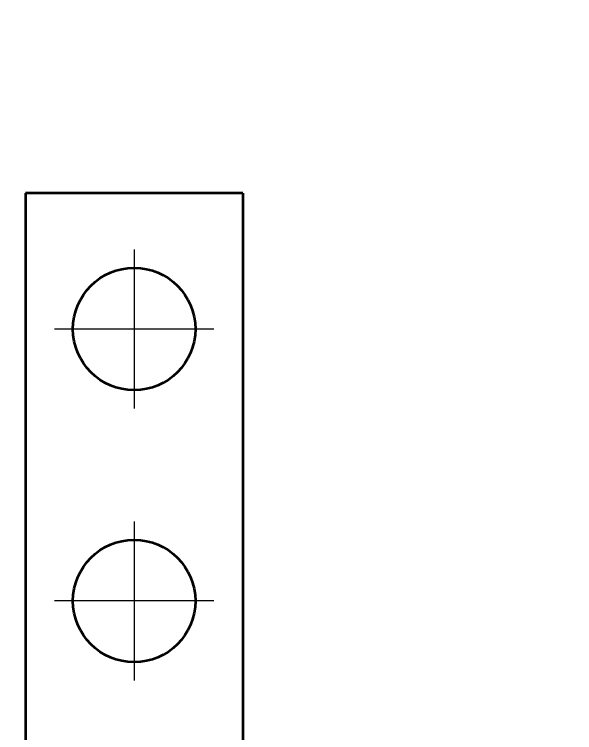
# Model space of a CAD drawing. Header units: millimetres. Extents: x 9439 to 18429, y 1498 to 3280.
# Drawn here: x 9848.5 to 9889.7, y 2864.7 to 2917.5 of the extents above; entities that cross this region are included whole.
import ezdxf

# ---------------------------------------------------------------- set-up
doc = ezdxf.new("R2010")
doc.units = ezdxf.units.MM
doc.linetypes.add('CENTER-HOKUTO', pattern=[23, 20, -1, 1, -1])
doc.layers.add('AM_7', color=2, linetype='CENTER-HOKUTO', lineweight=30)
doc.layers.add('word_dim', color=253, linetype='Continuous')
doc.styles.get("Standard").update_dxf_attribs({"font": 'romans.shx', "bigfont": 'bigfont.shx'})
doc.dimstyles.new('RS1-6', dxfattribs={"dimscale": 6, "dimtxt": 3.5, "dimasz": 3, "dimexe": 1, "dimexo": 0, "dimgap": 1, "dimtad": 3, "dimdsep": 46, "dimtxsty": 'Standard', "dimblk1": 'OPEN', "dimblk2": 'OPEN', "dimsah": 1, "dimcen": 0, "dimclrd": 256, "dimclre": 256, "dimclrt": 3, "dimadec": 0, "dimazin": 0, "dimtfac": 1, "dimtmove": 0, "dimatfit": 3, "dimldrblk": 'OPEN', "dimfxl": 0, "dimtolj": 1, "dimtzin": 0, "dimarcsym": 0})

# ---------------------------------------------------------------- blocks, each defined once
blk = doc.blocks.new('_Open')
at = {"color": 0, "lineweight": -2}
for p, q in [((-1, 0.1667), (0, 0)), ((-1, -0.1667), (0, 0)), ((0, 0), (-1, 0))]:
    blk.add_line(p, q, dxfattribs=at)
blk = doc.blocks.new('*D268')
at = {"layer": 'DEFPOINTS', "color": 0, "linetype": 'Continuous', "ltscale": 2}
for p in [(10571.049, 3021.932), (10571.049, 2849.659), (9753.733, 2829.082)]:
    blk.add_point(p, dxfattribs=at)
at = {"layer": 'word_dim', "linetype": 'Continuous', "lineweight": -2, "ltscale": 2}
for p, q in [((9753.733, 2829.082), (9753.733, 3027.932)), ((10571.049, 2849.659), (10571.049, 3027.932)), ((9771.733, 3021.932), (10553.049, 3021.932))]:
    blk.add_line(p, q, dxfattribs=at)
at = {"layer": 'word_dim', "linetype": 'Continuous', "lineweight": -2, "ltscale": 2, "xscale": 18, "yscale": 18, "zscale": 18, "rotation": 180}
blk.add_blockref('_Open', (9753.733, 3021.932), dxfattribs=at)
at = {"layer": 'word_dim', "linetype": 'Continuous', "lineweight": -2, "ltscale": 2, "xscale": 18, "yscale": 18, "zscale": 18}
blk.add_blockref('_Open', (10571.049, 3021.932), dxfattribs=at)
at = {"layer": 'word_dim', "color": 3, "linetype": 'Continuous', "ltscale": 2, "insert": (10162.391, 3038.432), "char_height": 21, "attachment_point": 5}
blk.add_mtext('\\A1;817.32', dxfattribs=at)

msp = doc.modelspace()

# ---------------------------------------------------------------- linework, layer by layer
at = {"color": 7, "lineweight": 35, "ltscale": 0.4}
msp.add_line((9865.333, 2904.332), (9849.333, 2904.332), dxfattribs=at)
at = {"color": 7, "lineweight": 35}
for p, q in [((9849.333, 2904.332), (9849.333, 2860.332)), ((9865.333, 2904.332), (9865.333, 2860.332))]:
    msp.add_line(p, q, dxfattribs=at)
for centre in [(9857.333, 2894.332), (9857.333, 2874.332)]:
    msp.add_circle(centre, 4.5, dxfattribs=at)
at = {"layer": 'AM_7', "color": 2, "lineweight": 13}
for p, q in [((9857.333, 2900.182), (9857.333, 2888.482)), ((9863.183, 2894.332), (9851.483, 2894.332)), ((9857.333, 2880.182), (9857.333, 2868.482)), ((9863.183, 2874.332), (9851.483, 2874.332))]:
    msp.add_line(p, q, dxfattribs=at)

# ---------------------------------------------------------------- dimensions: what is measured, and where the dimension line sits
at = {"layer": 'word_dim', "linetype": 'Continuous', "ltscale": 2}
dim = msp.add_linear_dim(base=(10571.049, 3021.932), p1=(9753.733, 2829.082), p2=(10571.049, 2849.659), dimstyle='RS1-6', dxfattribs=at)
dim.commit()
dim.dimension.update_dxf_attribs({"geometry": '*D268', "text_midpoint": (10162.391, 3038.432)})

doc.saveas('drawing.dxf')
